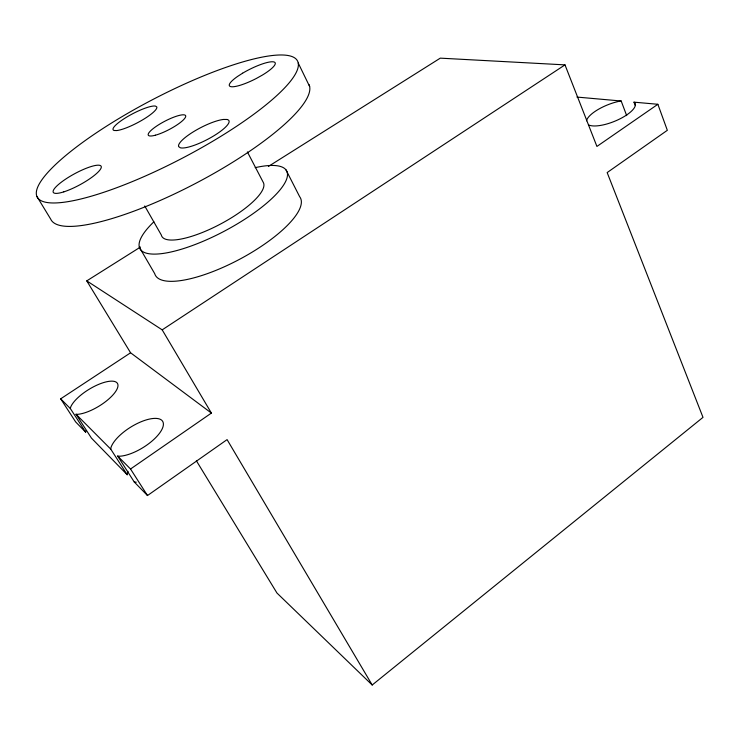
<?xml version="1.0" encoding="UTF-8"?>
<svg xmlns="http://www.w3.org/2000/svg" width="740" height="740" viewBox="0 0 740 740"><rect width="100%" height="100%" fill="white"/><g stroke="black" fill="none" stroke-linecap="round" stroke-linejoin="round"><path stroke-width="1.11" d="M85.886 430.763L85.664 432.188L70.374 408.582L70.633 407.194A27.5 9.777 -31.5 0 1 103.341 382.654A27.5 9.777 -31.5 0 1 114.173 393.495A27.5 9.777 -31.5 0 1 77.756 414.317L76.007 414.233L91.455 438.117L127.206 474.756L127.354 473.091A29.952 12.432 -32.2 0 1 127.992 471.343M127.206 474.756L110.778 449.161L110.972 447.543A30.275 11.942 -31.9 0 1 146.437 419.858A30.275 11.942 -31.9 0 1 159.646 433.076A30.275 11.942 -31.9 0 1 119.658 456.229L117.642 456.053L134.255 481.98L147.491 495.541L227.088 439.615L372.202 685.009L703 417.36L607.161 172.577L667.332 130.305L657.869 104.284L633.986 102.157L635.17 105.33M117.642 456.053L130.536 469.003L211.399 413.077L162.19 329.855L86.765 280.876L140.48 247.04M657.869 104.284L596.921 146.437L564.99 64.88L440.291 58.146L268.407 166.435M162.19 329.855L564.99 64.88M85.664 432.188L75.665 421.939L60.671 398.823L130.582 352.786L211.399 413.077M626.688 115.644L621.184 101.01L618.732 101.399A26.168 8.926 -21.9 0 0 586.505 120.824M576.941 97.07L621.184 101.01M134.255 481.98L136.28 482.193M633.986 102.157L634.892 102.851A26.168 8.926 -21.9 0 1 618.548 119.556A26.168 8.926 -21.9 0 1 588.633 124.921M372.202 685.009L276.973 593.045L196.378 460.77M60.671 398.823L70.374 408.582M76.007 414.233L110.778 449.161M130.536 469.003L147.491 495.541M86.765 280.876L130.582 352.786M37 196.609L50.727 219.169A145.632 35.233 -27.7 0 0 194.666 183.899A145.632 35.233 -27.7 0 0 308.987 84.536M139.361 247.262L154.715 273.661A82.196 25.613 -28.1 0 0 239.575 259.296A82.196 25.613 -28.1 0 0 299.663 196.701L285.927 169.774M144.744 205.97L161.329 235.043A57.461 16.65 -27.9 0 0 218.272 225.21A57.461 16.65 -27.9 0 0 263.32 182.484L247.391 151.922M298.22 63.03A146.871 32.828 -27.6 0 1 107.356 191.077A146.871 32.828 -27.6 0 1 96.45 132.765A146.871 32.828 -27.6 0 1 298.22 63.03L309.635 86.497M255.18 167.656A83.037 24.087 -27.9 0 1 273.948 196.516A83.037 24.087 -27.9 0 1 169.663 252.275A83.037 24.087 -27.9 0 1 153.874 221.815M242.581 73.214L237.586 76.424A25.585 5.587 -26.6 0 0 231.426 86.747A25.585 5.587 -26.6 0 0 256.41 78.431L262.228 75.175A25.585 5.587 -26.6 0 0 273.079 61.799A25.585 5.587 -26.6 0 0 242.581 73.214M226.912 119.473L223.48 119.445A28.277 6.78 -27.4 0 0 193.954 131.442A28.277 6.78 -27.4 0 0 178.71 146.668L180.366 147.797A28.277 6.78 -27.4 0 0 213.74 135.883A28.277 6.78 -27.4 0 0 226.912 119.473M116.772 130.554L114.191 130.49A24.633 5.097 -27.7 0 1 127.456 116.652A24.633 5.097 -27.7 0 1 155.419 106.079L156.741 106.865A24.633 5.097 -27.7 0 1 142.441 119.963A24.633 5.097 -27.7 0 1 116.772 130.554M155.437 135.198A21.053 4.68 -27.6 0 0 185.564 116.994A21.053 4.68 -27.6 0 0 159.831 124.043A21.053 4.68 -27.6 0 0 155.437 135.198M63.834 191.854A27.251 6.105 -28.6 0 0 101.26 167.444A27.251 6.105 -28.6 0 0 66.517 178.553A27.251 6.105 -28.6 0 0 63.834 191.854"/></g></svg>
